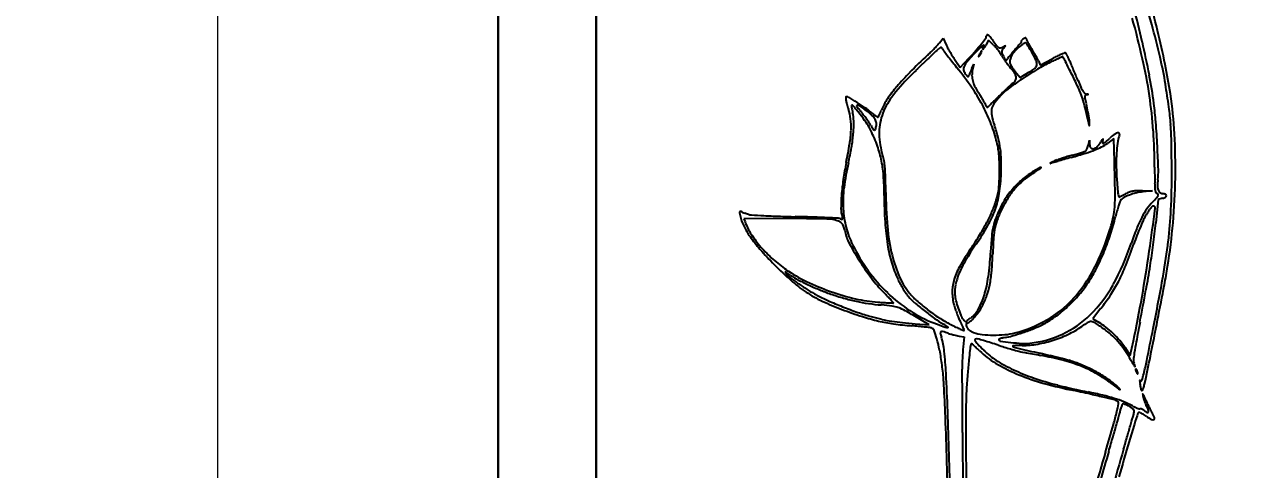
# Model space of a CAD drawing. Header units: millimetres. Extents: x 56222 to 3066687, y -650199 to -121287.
# Drawn here: x 140363.5 to 140375.92, y -185750.89 to -185746.35 of the extents above; entities that cross this region are included whole.
import ezdxf

# ---------------------------------------------------------------- set-up
doc = ezdxf.new("R2010")
doc.units = ezdxf.units.MM
doc.header["$MEASUREMENT"] = 0
doc.header["$PDMODE"] = 35
doc.linetypes.add('DASHED', pattern=[0.75, 0.5, -0.25])
doc.layers.get('Defpoints').update_dxf_attribs({"color": 220})
for name, color, linetype, lineweight in [('$TD_AUDIT_GENERATED_(A0BDF17)', 32, 'Continuous', 30), ('FURNITURE', 32, 'Continuous', 9), ('furniture dimensions', 1, 'DASHED', 0), ('wall', 7, 'Continuous', 30)]:
    doc.layers.add(name, color=color, linetype=linetype, lineweight=lineweight)
doc.styles.add('century g', font='GOTHIC.TTF')
doc.dimstyles.new('Archana', dxfattribs={"dimtxt": 2, "dimasz": 0.75, "dimexe": 0.5, "dimexo": 0.5, "dimgap": 0, "dimtad": 0, "dimzin": 0, "dimdsep": 46, "dimlunit": 4, "dimtxsty": 'century g', "dimblk": 'OBLIQUE', "dimcen": 0, "dimdle": 1, "dimclrd": 256, "dimclre": 256, "dimclrt": 256, "dimadec": 0, "dimazin": 0, "dimtfac": 1, "dimtofl": 0, "dimtmove": 1, "dimatfit": 3, "dimfxl": 1, "dimfxlon": 1, "dimtolj": 1, "dimtzin": 0, "dimlwd": -1, "dimlwe": -1, "dimarcsym": 0})

# ---------------------------------------------------------------- blocks, each defined once
blk = doc.blocks.new('_Oblique')
at = {"layer": 'wall', "color": 0, "lineweight": -2}
blk.add_line((-0.5, -0.5), (0.5, 0.5), dxfattribs=at)
blk = doc.blocks.new('*D229')
at = {"layer": 'Defpoints', "color": 0, "linetype": 'Continuous', "lineweight": 30, "transparency": 16777216}
for p in [(140368.335, -185727.397), (140365.471, -185787.994), (140368.335, -185787.994)]:
    blk.add_point(p, dxfattribs=at)
at = {"layer": 'furniture dimensions', "color": 5, "linetype": 'Continuous', "transparency": 16777216}
for p, q in [((140365.471, -185726.397), (140365.471, -185753.763)), ((140365.471, -185788.994), (140365.471, -185761.629)), ((140367.835, -185787.994), (140364.971, -185787.994))]:
    blk.add_line(p, q, dxfattribs=at)
at = {"layer": 'furniture dimensions', "color": 5, "linetype": 'ByBlock', "transparency": 16777216}
blk.add_line((140367.835, -185727.397), (140364.971, -185727.397), dxfattribs=at)
at = {"layer": 'furniture dimensions', "color": 5, "linetype": 'Continuous', "transparency": 16777216, "xscale": 1.5, "yscale": 1.5, "zscale": 1.5}
for p, rotation in [((140365.471, -185727.397), 90), ((140365.471, -185787.994), 270)]:
    blk.add_blockref('_Oblique', p, dxfattribs=dict(at, rotation=rotation))
at = {"layer": 'furniture dimensions', "linetype": 'Continuous', "lineweight": 0, "transparency": 16777216, "insert": (140365.471, -185757.696), "char_height": 3, "attachment_point": 5, "rotation": 90, "style": 'century g'}
blk.add_mtext('\\A1;5\'-1"', dxfattribs=at)

msp = doc.modelspace()

# ---------------------------------------------------------------- linework, layer by layer
at = {"layer": '$TD_AUDIT_GENERATED_(A0BDF17)', "linetype": 'Continuous', "lineweight": 25, "ltscale": 2}
for p, q in [((140372.837, -185746.54), (140372.873, -185746.493)), ((140372.873, -185746.493), (140372.903, -185746.56)), ((140373.335, -185746.513), (140373.309, -185746.564)), ((140373.388, -185746.565), (140373.335, -185746.513)), ((140372.99, -185746.709), (140373.047, -185746.791)), ((140373.047, -185746.791), (140373.135, -185746.698)), ((140373.166, -185746.802), (140373.186, -185746.759)), ((140373.186, -185746.759), (140373.176, -185746.802)), ((140373.848, -185746.733), (140373.862, -185746.769)), ((140373.862, -185746.769), (140373.984, -185746.704)), ((140373.607, -185746.834), (140373.66, -185746.895)), ((140373.66, -185746.895), (140373.747, -185746.841)), ((140374.354, -185747.58), (140374.365, -185747.533)), ((140374.365, -185747.533), (140374.367, -185747.579)), ((140374.614, -185747.517), (140374.551, -185747.563)), ((140374.62, -185747.75), (140374.614, -185747.517)), ((140374.658, -185748.084), (140374.666, -185748.114)), ((140374.666, -185748.114), (140374.734, -185748.081)), ((140374.905, -185748.049), (140375.008, -185748.051)), ((140375.008, -185748.051), (140374.91, -185748.06)), ((140375.065, -185748.139), (140375.041, -185748.378)), ((140375.111, -185748.126), (140375.065, -185748.139)), ((140371.272, -185748.333), (140370.841, -185748.335)), ((140370.841, -185748.335), (140370.853, -185748.366)), ((140374.479, -185749.25), (140374.398, -185749.353)), ((140372.729, -185749.414), (140372.617, -185749.347)), ((140374.398, -185749.353), (140374.464, -185749.392)), ((140372.589, -185749.404), (140372.729, -185749.414)), ((140373.035, -185749.53), (140373.088, -185749.539)), ((140373.088, -185749.539), (140373.078, -185749.64)), ((140374.782, -185749.727), (140374.813, -185749.58)), ((140374.73, -185749.648), (140374.782, -185749.727))]:
    msp.add_line(p, q, dxfattribs=at)
for centre, radius, start, end in [((140364.051, -185749.313), 11.342, 15.1255, 17.0146), ((140363.974, -185749.112), 11.409, 13.6695, 15.5847), ((140366.497, -185748.588), 8.617, 12.6116, 15.4731), ((140364.77, -185748.854), 10.397, 12.9065, 14.9209), ((140365.277, -185748.981), 10.073, 13.1534, 15.1255), ((140365.319, -185748.785), 10.025, 11.643, 13.6694), ((140372.546, -185746.316), 0.367, 317.6042, 322.3614), ((140372, -185745.554), 1.61, 321.6835, 324.1936), ((140373.273, -185746.473), 0.0402, 324.1936, 359.9999), ((140373.327, -185746.473), 0.0134, 123.5102, 179.9999), ((140373.325, -185746.47), 0.0104, 55.3997, 123.5102), ((140373.274, -185746.545), 0.101, 39.2105, 55.3998), ((140372.733, -185746.986), 0.799, 35.6837, 39.2105), ((140374.639, -185745.617), 1.548, 215.6838, 218.0078), ((140373.239, -185746.246), 0.517, 323.9138, 326.731), ((140373.673, -185746.521), 0.00399, 158.1925, 225), ((140373.689, -185746.527), 0.0207, 138.3767, 158.1923), ((140373.667, -185746.527), 0.00482, 326.7311, 44.9999), ((140373.708, -185746.544), 0.0456, 125.4115, 138.3767), ((140373.739, -185746.587), 0.0991, 118.1549, 125.4114), ((140374.219, -185747.339), 0.948, 122.8614, 123.906), ((140373.787, -185746.677), 0.201, 113.564, 118.1548), ((140373.708, -185746.548), 0.00593, 84.6301, 122.8613), ((140373.714, -185746.511), 0.0197, 88.3268, 113.5639), ((140373.706, -185746.565), 0.0228, 32.0597, 84.6301), ((140373.715, -185746.497), 0.0055, 29.9196, 88.327), ((140373.708, -185746.501), 0.0135, 359.9998, 29.9195), ((140373.745, -185746.501), 0.0234, 179.9999, 206.3508), ((140374.652, -185746.051), 1.036, 206.3509, 208.0743), ((140374.518, -185746.123), 0.884, 208.0744, 210.5082), ((140365.63, -185748.657), 9.515, 10.8208, 12.9065), ((140377.266, -185751.573), 6.693, 132.8396, 135.0349), ((140371.604, -185745.467), 1.635, 312.8396, 314.5419), ((140375.178, -185749.241), 3.534, 133.0209, 133.9308), ((140371.426, -185745.286), 1.889, 314.542, 316.0695), ((140376.447, -185750.602), 5.395, 132.1892, 133.0209), ((140371.571, -185745.426), 1.687, 316.0694, 317.6042), ((140372.897, -185746.685), 0.108, 118.4045, 132.1893), ((140372.851, -185746.6), 0.0118, 54.8902, 118.4045), ((140372.842, -185746.613), 0.0275, 20.9935, 54.8903), ((140372.916, -185746.584), 0.0522, 200.9935, 216.7484), ((140377.52, -185743.146), 5.798, 216.7484, 217.2989), ((140373.315, -185746.377), 0.451, 203.862, 208.3085), ((140375.865, -185744.407), 3.718, 217.2989, 218.3153), ((140374.058, -185745.977), 1.295, 208.3085, 210.3317), ((140374.135, -185745.932), 1.384, 210.3316, 212.3314), ((140375.065, -185748.435), 2.586, 136.2708, 138.849), ((140370.897, -185744.574), 3.086, 316.511, 318.4595), ((140374.93, -185748.306), 2.4, 134.8989, 136.2708), ((140372.028, -185745.576), 1.574, 318.4595, 321.6834), ((140373.301, -185746.693), 0.0689, 156.053, 164.0826), ((140373.735, -185747.107), 0.707, 131.4901, 134.899), ((140373.387, -185746.731), 0.164, 151.8449, 156.053), ((140373.395, -185746.735), 0.172, 147.6921, 151.8449), ((140373.158, -185746.606), 0.109, 321.8615, 327.692), ((140373.342, -185746.702), 0.109, 141.8615, 147.692), ((140373.105, -185746.573), 0.172, 327.6921, 331.8449), ((140373.329, -185746.692), 0.0939, 136.4267, 141.8614), ((140373.113, -185746.577), 0.164, 331.8449, 336.053), ((140373.265, -185746.631), 0.00492, 89.9999, 136.4266), ((140373.199, -185746.615), 0.0689, 336.053, 344.0826), ((140373.265, -185746.628), 0.00172, 355.1908, 89.9998), ((140373.233, -185746.625), 0.0336, 344.0826, 355.1909), ((140373.355, -185746.677), 0.133, 122.632, 131.4901), ((140373.341, -185746.609), 0.0675, 165.4275, 173.9915), ((140373.28, -185746.603), 0.0059, 173.9916, 224.9999), ((140373.366, -185746.616), 0.0927, 157.4636, 165.4275), ((140373.278, -185746.605), 0.00298, 224.9998, 315.7381), ((140373.418, -185746.637), 0.149, 151.88, 157.4636), ((140373.204, -185746.533), 0.107, 315.7383, 322.6893), ((140373.285, -185746.566), 0.00195, 331.8802, 122.632), ((140373.164, -185746.502), 0.157, 322.6893, 329.1833), ((140373.008, -185746.409), 0.339, 329.1833, 332.8407), ((140373.12, -185746.842), 0.386, 40.988, 45.834), ((140372.95, -185746.989), 0.611, 37.5527, 40.9879), ((140373.479, -185746.524), 0.0753, 218.008, 238.9229), ((140372.975, -185746.97), 0.579, 34.0767, 37.5527), ((140373.454, -185746.565), 0.027, 238.9229, 281.3805), ((140373.269, -185746.771), 0.225, 27.0288, 34.0767), ((140373.44, -185746.496), 0.0979, 281.3805, 297.6925), ((140373.495, -185746.63), 0.025, 145.4701, 178.7443), ((140373.509, -185746.63), 0.0391, 178.7444, 202.867), ((140374.152, -185746.359), 0.737, 202.867, 205.7167), ((140373.643, -185746.732), 0.204, 138.3926, 145.4701), ((140374.786, -185749.06), 2.798, 117.1748, 117.6925), ((140370.023, -185743.517), 4.637, 318.3927, 318.7493), ((140373.508, -185746.572), 0.00149, 19.5204, 117.1746), ((140373.507, -185746.572), 0.00293, 318.7493, 19.5205), ((140374.516, -185747.455), 1.241, 140.3636, 141.8876), ((140374.611, -185747.534), 1.365, 138.7405, 140.3636), ((140373.786, -185746.788), 0.243, 147.642, 159.0138), ((140373.831, -185746.816), 0.296, 137.2321, 147.642), ((140374.752, -185747.657), 1.552, 137.2663, 138.7404), ((140372.981, -185746.021), 0.859, 317.2663, 319.784), ((140373.847, -185746.83), 0.317, 127.334, 137.232), ((140373.298, -185746.289), 0.443, 319.7841, 323.9138), ((140374.252, -185747.362), 0.985, 125.9642, 127.3341), ((140374.009, -185747.027), 0.572, 123.906, 125.9643), ((140370.691, -185748.453), 3.581, 30.6035, 32.0597), ((140374.924, -185745.884), 1.355, 210.5082, 212.2747), ((140372.03, -185747.661), 2.025, 28.1237, 30.6036), ((140372.345, -185747.512), 1.694, 30.804, 32.2747), ((140372.447, -185747.451), 1.576, 29.2513, 30.804), ((140374.554, -185747.727), 1.171, 114.2099, 116.4946), ((140374.839, -185748.362), 1.866, 113.0095, 114.21), ((140374.114, -185746.655), 0.0127, 71.5649, 113.0096), ((140374.115, -185746.655), 0.0122, 32.4326, 71.5649), ((140373.763, -185746.879), 0.429, 29.4288, 32.4325), ((140373.78, -185746.869), 0.409, 25.5727, 29.4288), ((140386.245, -185760.716), 19.477, 134.2097, 134.4888), ((140384.807, -185759.237), 17.413, 133.9308, 134.2097), ((140377.692, -185742.963), 6.046, 218.3153, 219.0214), ((140373.742, -185746.181), 0.919, 212.3314, 215.048), ((140369.959, -185749.23), 3.907, 35.3159, 39.0214), ((140373.142, -185746.807), 0.0615, 155.748, 192.1349), ((140373.267, -185746.863), 0.198, 138.8491, 155.7479), ((140373.267, -185746.683), 0.0336, 164.0826, 175.1909), ((140373.235, -185746.68), 0.00172, 175.1908, 269.9998), ((140373.235, -185746.677), 0.00492, 269.9999, 316.4266), ((140373.17, -185746.616), 0.0939, 316.4267, 321.8614), ((140373.72, -185746.541), 0.282, 207.0288, 212.8044), ((140374.224, -185746.216), 0.881, 212.8043, 215.2769), ((140374.516, -185746.184), 1.141, 205.7167, 207.5091), ((140373.523, -185746.701), 0.0213, 207.5091, 238.7784), ((140374.284, -185746.174), 0.955, 215.2768, 217.7159), ((140373.515, -185746.714), 0.00571, 238.7783, 319.5102), ((140373.447, -185746.656), 0.095, 319.5101, 329.9932), ((140374.063, -185746.345), 0.676, 217.7159, 220.8759), ((140373.64, -185746.768), 0.128, 141.8876, 149.9932), ((140372.951, -185747.307), 0.795, 35.3625, 40.8758), ((140373.654, -185746.737), 0.101, 159.0138, 180.8914), ((140373.602, -185746.738), 0.0488, 180.8913, 202.4773), ((140373.768, -185746.669), 0.228, 202.4773, 209.345), ((140373.819, -185746.64), 0.287, 209.345, 215.757), ((140373.743, -185746.725), 0.0999, 303.7665, 320.0473), ((140373.715, -185746.761), 0.114, 7.9887, 28.1237), ((140373.792, -185746.765), 0.0371, 320.0474, 351.9413), ((140372.589, -185747.372), 1.414, 27.7596, 29.2513), ((140373.736, -185746.758), 0.093, 351.9413, 7.9888), ((140374.611, -185748.104), 1.509, 115.206, 120.9799), ((140373.685, -185746.795), 0.175, 20.8166, 27.7597), ((140378.548, -185756.469), 10.755, 114.933, 115.206), ((140374.934, -185748.49), 2.023, 116.4945, 118.0115), ((140376.432, -185751.916), 5.733, 114.4959, 114.933), ((140385.723, -185772.309), 28.143, 114.4172, 114.4958), ((140374.093, -185746.689), 0.00726, 90, 114.4172), ((140374.093, -185746.685), 0.00263, 27.445, 89.9999), ((140331.507, -185768.801), 47.989, 27.3731, 27.4448), ((140368.435, -185749.681), 6.404, 26.7685, 27.373), ((140373.568, -185746.97), 0.644, 22.8272, 25.5727), ((140327.731, -185766.264), 50.377, 22.7815, 22.8271), ((140176.442, -185829.802), 214.466, 22.76596, 22.78154), ((140369.748, -185747.861), 5.287, 8.4857, 12.6117), ((140370.892, -185747.669), 4.307, 9.4321, 13.1535), ((140369.759, -185747.87), 5.491, 8.4631, 11.643), ((140373.908, -185748.272), 1.953, 134.7944, 142.957), ((140374.174, -185748.484), 2.321, 135.0349, 139.8711), ((140384.696, -185759.139), 17.266, 134.4889, 134.7944), ((140373.176, -185746.8), 0.096, 192.135, 218.1884), ((140373.705, -185746.384), 0.769, 218.1884, 220.3072), ((140373.131, -185746.87), 0.0167, 220.3071, 253.6486), ((140373.128, -185746.881), 0.00506, 253.6487, 332.1811), ((140373.06, -185746.845), 0.0824, 332.181, 342.5237), ((140373.354, -185746.938), 0.226, 159.0431, 162.5236), ((140373.942, -185747.163), 0.856, 157.7495, 159.043), ((140374.024, -185747.197), 0.944, 156.4693, 157.7495), ((140373.835, -185747.115), 0.738, 154.9296, 156.4692), ((140373.49, -185746.878), 0.323, 166.3657, 176.9211), ((140373.389, -185746.872), 0.222, 176.9211, 190.9173), ((140373.403, -185746.87), 0.236, 190.9173, 204.4223), ((140375.607, -185749.761), 3.443, 124.1112, 127.0716), ((140373.869, -185746.604), 0.349, 215.7571, 221.2974), ((140373.51, -185746.911), 0.109, 11.548, 35.3625), ((140373.57, -185746.898), 0.0481, 330.9987, 11.548), ((140375.595, -185749.744), 3.421, 120.9799, 124.1113), ((140372.848, -185745.385), 1.712, 301.7126, 303.7665), ((140363.018, -185752.414), 12.471, 26.4013, 26.7684), ((140370.801, -185748.551), 3.783, 24.1849, 26.4012), ((140152.41, -185839.888), 240.529, 22.75064, 22.766), ((140190.004, -185824.123), 199.763, 22.73295, 22.7506), ((140370.15, -185747.793), 4.913, 7.4004, 10.8207), ((140373.483, -185747.902), 1.418, 139.8711, 146.164), ((140371.522, -185748.123), 1.992, 29.1809, 35.3158), ((140373.558, -185746.799), 0.407, 204.4224, 213.4032), ((140371.939, -185747.867), 1.532, 31.9855, 33.4032), ((140373.885, -185747.482), 0.586, 127.0716, 138.0416), ((140375.849, -185749.495), 3.406, 133.0402, 134.0777), ((140375.65, -185749.282), 3.115, 132.0705, 133.0402), ((140373.775, -185747.204), 0.316, 126.8609, 132.0705), ((140373.528, -185746.875), 0.0962, 306.8608, 330.9988), ((140376.437, -185746.01), 2.372, 202.7329, 204.5047), ((140373.055, -185747.538), 1.312, 19.3024, 24.1848), ((140374.595, -185746.85), 0.349, 204.5046, 211.8004), ((140374.407, -185746.967), 0.127, 211.8004, 224.5728), ((140367.014, -185748.313), 8.237, 7.8006, 9.4321), ((140371.887, -185747.098), 0.00769, 89.9998, 178.3857), ((140372.024, -185747.102), 0.145, 178.3857, 188.9552), ((140372.193, -185747.075), 0.316, 188.9552, 196.349), ((140371.887, -185747.136), 0.0458, 58.7396, 89.9999), ((140372.894, -185746.869), 1.047, 196.349, 199.38), ((140368.98, -185751.923), 5.646, 57.7213, 58.7396), ((140370.574, -185749.4), 2.661, 55.5823, 57.7212), ((140372.889, -185747.504), 0.703, 146.164, 156.7975), ((140372.885, -185747.5), 0.672, 142.9569, 161.0506), ((140371.508, -185748.136), 2.04, 30.8417, 31.9856), ((140371.66, -185748.045), 1.864, 29.6852, 30.8417), ((140371.846, -185747.942), 1.621, 22.3021, 29.1808), ((140372.821, -185747.383), 0.527, 26.7252, 29.6852), ((140375.517, -185746.026), 2.491, 206.7252, 207.2198), ((140371.76, -185745.462), 2.337, 313.0436, 314.2819), ((140373.506, -185747.245), 0.141, 144.9879, 169.6169), ((140374.028, -185747.611), 0.778, 138.0416, 144.9879), ((140370.144, -185743.805), 4.651, 314.2819, 315.0217), ((140376.167, -185749.824), 3.863, 134.0777, 135.0217), ((140373.262, -185747.466), 1.092, 13.8502, 19.3023), ((140374.335, -185747.038), 0.0257, 224.5727, 266.2817), ((140374.335, -185747.092), 0.0183, 151.3269, 180.9374), ((140374.356, -185747.091), 0.0395, 180.9376, 197.6087), ((140374.335, -185747.092), 0.0181, 121.5379, 151.3269), ((140373.707, -185747.297), 0.642, 12.2003, 17.6087), ((140374.346, -185747.109), 0.0384, 104.5597, 121.5378), ((140374.244, -185748.438), 1.378, 85.5701, 86.2817), ((140372.029, -185747.66), 2.358, 10.1469, 12.2003), ((140374.088, -185746.118), 0.985, 284.5597, 285.4698), ((140374.35, -185747.067), 0.00214, 19.2962, 85.5703), ((140374.351, -185747.066), 0.0013, 285.4698, 19.296), ((140370.329, -185747.774), 4.699, 4.0849, 8.4856), ((140371.498, -185747.618), 3.554, 4.3607, 7.4004), ((140370.798, -185747.715), 4.441, 3.1706, 8.4631), ((140371.477, -185747.368), 0.455, 6.6025, 19.38), ((140371.944, -185747.183), 0.00599, 134.9999, 186.2144), ((140372.42, -185747.131), 0.486, 186.2145, 188.4324), ((140371.946, -185747.186), 0.0093, 39.2214, 134.9999), ((140372.319, -185747.146), 0.383, 188.4324, 191.8605), ((140372.594, -185747.089), 0.664, 191.8606, 194.1333), ((140371.587, -185747.342), 0.374, 0.4926, 14.1333), ((140366.823, -185751.367), 6.622, 38.2496, 39.2214), ((140371.997, -185747.183), 0.0064, 95.5798, 180), ((140372, -185747.183), 0.00958, 179.9999, 215.5219), ((140373.099, -185746.399), 1.36, 215.5219, 216.5731), ((140371.999, -185747.202), 0.0259, 65.2348, 95.5798), ((140372.686, -185746.705), 0.845, 216.5732, 218.5863), ((140371.938, -185747.335), 0.171, 55.6454, 65.2348), ((140370.227, -185748.683), 2.287, 35.5473, 38.2497), ((140373.15, -185746.335), 1.439, 218.5863, 219.9376), ((140371.175, -185748.452), 1.524, 53.7238, 55.6454), ((140371.415, -185747.788), 0.824, 37.2718, 39.9376), ((140371.57, -185747.913), 0.856, 48.6201, 53.7238), ((140371.654, -185747.824), 0.751, 50.1001, 55.5823), ((140372.816, -185746.434), 1.06, 230.1001, 231.9303), ((140371.972, -185747.457), 0.248, 35.7893, 48.62), ((140372.5, -185746.838), 0.547, 231.9304, 234.9327), ((140372.689, -185746.568), 0.877, 234.9327, 236.4712), ((140370.499, -185746.464), 1.904, 334.1453, 334.7801), ((140371.136, -185746.764), 1.199, 334.7802, 335.9738), ((140372.747, -185747.453), 0.526, 161.0506, 182.0499), ((140370.434, -185746.452), 1.967, 335.9738, 336.7975), ((140374.648, -185746.473), 1.514, 207.2197, 207.938), ((140375.55, -185745.995), 2.535, 207.9379, 208.3016), ((140373.334, -185747.188), 0.0183, 208.3018, 220.3803), ((140373.322, -185747.198), 0.00203, 220.3802, 312.7742), ((140367, -185740.365), 9.312, 312.774, 313.0436), ((140373.52, -185747.247), 0.155, 169.617, 192.7348), ((140374.369, -185747.055), 1.026, 192.7348, 198.452), ((140372.445, -185747.667), 1.934, 10.2959, 13.8502), ((140371.819, -185747.698), 2.572, 8.3117, 10.147), ((140372.436, -185747.571), 2.765, 4.1185, 7.8007), ((140371.197, -185747.4), 0.737, 357.6957, 6.6025), ((140370.622, -185747.35), 1.34, 355.2164, 0.4926), ((140371.02, -185748.088), 1.32, 35.3988, 37.2718), ((140371.702, -185747.63), 0.475, 26.873, 35.5473), ((140371.075, -185748.049), 1.253, 33.5077, 35.3988), ((140371.725, -185747.619), 0.473, 29.5969, 33.5077), ((140372.947, -185746.925), 0.931, 209.5969, 212.4413), ((140372.071, -185747.385), 0.126, 16.8639, 35.7894), ((140371.582, -185747.238), 0.628, 342.8132, 346.5868), ((140372.127, -185747.368), 0.0671, 346.5868, 16.864), ((140372.207, -185747.296), 0.00332, 236.4713, 315), ((140372.198, -185747.288), 0.0159, 314.9998, 334.1451), ((140371.805, -185747.959), 1.666, 15.5615, 22.3021), ((140371.57, -185747.989), 1.925, 14.4355, 18.4519), ((140376.712, -185746.892), 2.403, 190.2959, 191.3618), ((140374.472, -185747.342), 0.118, 191.3618, 200.8702), ((140374.363, -185747.384), 0.00174, 200.8699, 344.1356), ((140374.092, -185747.366), 0.274, 358.8069, 8.3117), ((140374.317, -185747.37), 0.0502, 344.1358, 358.8068), ((140364.698, -185748.137), 10.374, 2.9934, 4.3607), ((140371.752, -185747.62), 3.45, 0.9252, 4.1184), ((140370.714, -185747.381), 1.221, 350.9664, 357.6956), ((140370.192, -185747.315), 1.771, 350.484, 355.2164), ((140370.703, -185748.136), 1.595, 20.5937, 26.8729), ((140372.172, -185747.417), 0.0135, 212.4413, 271.3292), ((140372.172, -185747.42), 0.0103, 271.3293, 342.8132), ((140373.105, -185747.44), 0.885, 182.0499, 196.2744), ((140371.977, -185747.911), 1.487, 12.4025, 15.5616), ((140372.487, -185747.753), 0.978, 7.7706, 14.4354), ((140375.336, -185748.092), 1.011, 146.1526, 147.5756), ((140374.515, -185747.541), 0.0225, 124.1699, 146.1526), ((140374.577, -185747.558), 0.078, 164.0088, 181.1253), ((140374.503, -185747.524), 0.00153, 351.117, 124.1698), ((140374.403, -185747.508), 0.103, 344.0088, 351.1169), ((140373.23, -185746.054), 1.983, 310.872, 312.6687), ((140374.908, -185747.875), 0.494, 126.2088, 132.6687), ((140374.698, -185747.588), 0.138, 109.5324, 126.2087), ((140374.658, -185747.474), 0.0165, 47.7623, 109.5323), ((140374.658, -185747.474), 0.0165, 47.7623, 109.5323), ((140374.986, -185747.597), 0.336, 159.0063, 170.7837), ((140374.659, -185747.472), 0.0143, 339.0063, 47.7624), ((140369.822, -185747.81), 5.208, 0.0104, 4.0849), ((140368.972, -185747.817), 6.27, 359.084, 3.1706), ((140368.17, -185746.976), 3.796, 348.0779, 350.9664), ((140369.366, -185747.176), 2.608, 346.9443, 350.4839), ((140371.185, -185747.955), 1.08, 12.1846, 20.5937), ((140372.806, -185747.729), 0.638, 6.4589, 12.4026), ((140372.578, -185747.754), 0.867, 1.5644, 6.459), ((140372.452, -185747.758), 1.014, 1.2466, 7.7706), ((140373.864, -185746.385), 1.341, 286.3673, 288.3279), ((140373.725, -185745.968), 1.78, 288.3279, 289.5614), ((140374.313, -185747.621), 0.026, 289.5615, 314.9999), ((140373.978, -185746.512), 1.205, 286.9242, 291.5499), ((140374.311, -185747.62), 0.0277, 314.9999, 334.35), ((140374.138, -185747.537), 0.22, 334.35, 338.5564), ((140374.106, -185747.524), 0.254, 338.5565, 342.8284), ((140374.072, -185747.513), 0.29, 342.8284, 346.698), ((140374.422, -185747.577), 0.0553, 181.8038, 219.1593), ((140374.4, -185747.595), 0.0262, 219.1593, 284.0721), ((140374.387, -185747.544), 0.0797, 284.0721, 315.9357), ((140374.196, -185747.065), 0.611, 291.5499, 298.5417), ((140374.222, -185747.384), 0.309, 315.9356, 327.5757), ((140374.203, -185747.078), 0.597, 298.5416, 305.6614), ((140374.505, -185747.56), 0.006, 181.1254, 288.9189), ((140374.487, -185747.507), 0.0621, 288.9189, 310.8721), ((140376.163, -185747.761), 1.525, 175.3884, 179.582), ((140375.826, -185747.734), 1.187, 170.7838, 175.3884), ((140361.631, -185748.297), 13.445, 1.9749, 2.9934), ((140357.742, -185747.846), 17.462, 359.9652, 0.9252), ((140374.743, -185748.364), 2.921, 168.078, 171.5129), ((140374.311, -185748.323), 2.468, 166.9442, 172.9053), ((140371.035, -185747.987), 1.234, 4.4002, 12.1846), ((140371.631, -185747.87), 0.651, 10.9067, 16.2744), ((140371.618, -185747.873), 0.665, 5.6234, 10.9068), ((140369.185, -185747.847), 4.262, 0.0608, 1.5644), ((140371.267, -185747.784), 2.199, 357.589, 1.2466), ((140373.966, -185747.769), 0.00115, 121.0366, 213.8876), ((140374.072, -185747.945), 0.206, 116.7484, 121.0362), ((140373.967, -185747.769), 0.0016, 213.8873, 288.34), ((140374.133, -185748.271), 0.527, 106.192, 108.3398), ((140374.572, -185748.936), 1.316, 115.6581, 116.7485), ((140380.582, -185770.479), 23.652, 106.0529, 106.192), ((140374.169, -185748.098), 0.387, 110.4086, 115.6581), ((140374.631, -185749.338), 1.709, 108.6659, 110.4086), ((140379.388, -185766.33), 19.335, 105.8501, 106.0529), ((140374.695, -185749.528), 1.91, 106.9349, 108.6659), ((140381.932, -185775.29), 28.65, 105.6991, 105.8501), ((140374.612, -185749.257), 1.627, 104.9821, 106.935), ((140372.214, -185740.713), 7.267, 285.6991, 286.9243), ((140373.641, -185745.626), 2.132, 284.9821, 286.3673), ((140341.448, -185748.557), 33.182, 0.8423, 1.3928), ((140376.718, -185747.765), 2.08, 179.582, 182.9056), ((140369.627, -185748.096), 2.645, 359.9999, 4.4001), ((140371.189, -185747.915), 1.095, 1.6886, 5.6235), ((140367.88, -185748.013), 4.406, 0.2902, 1.6886), ((140371.637, -185747.799), 1.829, 351.2343, 357.5891), ((140368.83, -185747.848), 4.617, 358.6944, 0.0608), ((140374.277, -185748.638), 0.923, 126.5471, 135.1826), ((140374.278, -185748.64), 0.91, 122.0086, 129.6444), ((140374.269, -185748.628), 0.91, 117.8158, 126.5471), ((140372.534, -185745.851), 2.378, 302.0086, 303.4978), ((140373.952, -185748.027), 0.231, 110.7129, 117.8158), ((140373.732, -185747.661), 0.208, 303.4977, 312.3757), ((140373.871, -185747.813), 0.00204, 312.3756, 110.7129), ((140380.169, -185747.59), 5.536, 182.9056, 183.6564), ((140396.254, -185747.805), 21.224, 180.0104, 180.4484), ((140396.254, -185747.805), 21.224, 180.0104, 180.4484), ((140374.441, -185747.855), 0.627, 352.5323, 1.9748), ((140374.441, -185747.855), 0.627, 352.5323, 1.9748), ((140366.125, -185747.851), 9.08, 357.5282, 359.9653), ((140366.125, -185747.851), 9.08, 357.5282, 359.9653), ((140374.045, -185748.26), 2.215, 171.513, 175.7393), ((140373.089, -185748.171), 1.237, 172.9052, 182.9027), ((140377.823, -185747.962), 5.537, 180.2902, 184.2622), ((140372.935, -185747.968), 0.509, 347.2075, 353.8203), ((140372.617, -185747.934), 0.828, 353.8203, 358.6945), ((140374.255, -185748.617), 0.892, 135.1825, 143.9644), ((140374.212, -185748.556), 0.805, 138.1886, 146.6117), ((140374.197, -185748.542), 0.784, 129.6444, 138.1885), ((140378.466, -185747.699), 3.828, 183.6564, 184.6462), ((140379.028, -185747.653), 4.393, 184.6462, 185.3684), ((140375.707, -185747.966), 0.677, 180.4484, 185.7341), ((140375.633, -185748.012), 0.575, 172.5323, 178.7714), ((140375.633, -185748.012), 0.575, 172.5323, 178.7714), ((140375.182, -185748.002), 0.123, 178.7715, 198.3016), ((140368.646, -185747.811), 6.596, 355.0904, 359.084), ((140368.646, -185747.811), 6.596, 355.0904, 359.084), ((140373.626, -185748.229), 1.795, 175.7394, 180.1078), ((140376.921, -185748.096), 4.649, 179.9999, 183.3868), ((140372.246, -185747.78), 1.224, 337.0851, 342.6527), ((140372.561, -185747.942), 0.894, 340.3756, 351.2344), ((140372.615, -185747.896), 0.837, 342.6528, 347.2074), ((140374.156, -185748.545), 0.77, 143.9644, 153.7692), ((140374.393, -185748.675), 1.02, 146.6117, 153.6603), ((140372.877, -185748.095), 1.75, 356.1563, 0.8422), ((140374.778, -185748.052), 0.124, 185.3684, 194.8518), ((140374.715, -185748.175), 0.0431, 140.7039, 161.6166), ((140374.775, -185748.223), 0.12, 119.2322, 140.7039), ((140374.927, -185748.495), 0.431, 110.9515, 119.2322), ((140374.91, -185748.432), 0.393, 110.426, 116.669), ((140374.959, -185748.58), 0.522, 103.1868, 110.9515), ((140374.847, -185748.263), 0.213, 100.5547, 110.4259), ((140374.859, -185748.325), 0.276, 92.1385, 100.5547), ((140374.961, -185748.587), 0.529, 95.5026, 103.1867), ((140374.885, -185749.029), 0.98, 88.8575, 92.1385), ((140373.294, -185746.506), 2.385, 316.0449, 317.4621), ((140375.146, -185748.023), 0.114, 185.734, 201.9729), ((140375.062, -185748.057), 0.0227, 201.9728, 255.3449), ((140374.972, -185748.046), 0.107, 317.4621, 330.9785), ((140375.053, -185748.093), 0.0149, 27.0138, 75.3449), ((140375.116, -185748.024), 0.054, 198.3015, 230.8084), ((140375.055, -185748.092), 0.0122, 330.9784, 27.0138), ((140375.116, -185748.024), 0.0541, 230.8083, 263.2474), ((140375.093, -185748.219), 0.142, 70.2058, 83.2473), ((140375.067, -185747.973), 0.159, 285.9816, 298.0696), ((140375.136, -185748.099), 0.0148, 1.7725, 70.2058), ((140375.134, -185748.099), 0.0165, 298.0697, 1.7726), ((140370.814, -185748.27), 0.0177, 156.9322, 189.9301), ((140371.511, -185748.148), 0.725, 189.9302, 192.208), ((140370.803, -185748.265), 0.00534, 79.1757, 156.9322), ((140370.79, -185748.335), 0.0763, 67.9519, 79.1757), ((140371.025, -185747.754), 0.55, 247.9521, 249.4016), ((140371.501, -185746.488), 1.903, 249.4016, 249.9773), ((140371.56, -185746.325), 2.076, 249.9774, 250.5469), ((140372.105, -185748.231), 0.274, 180.1078, 197.6087), ((140372.812, -185748.185), 0.959, 182.9026, 194.4165), ((140371.979, -185747.667), 1.514, 332.3382, 337.085), ((140372.462, -185747.907), 0.999, 330.2246, 340.3756), ((140375.123, -185749.021), 1.848, 153.7693, 157.7214), ((140374.818, -185748.886), 1.495, 153.6603, 158.3072), ((140373.917, -185748.165), 0.708, 347.4708, 356.1564), ((140376.911, -185748.863), 2.345, 165.0084, 166.4689), ((140376.149, -185748.658), 1.556, 163.0223, 165.0084), ((140376.413, -185748.739), 1.832, 161.6166, 163.0224), ((140375.581, -185748.672), 0.768, 145.2344, 152.7951), ((140375.852, -185748.85), 1.065, 146.5857, 148.7012), ((140375.437, -185748.572), 0.592, 136.0449, 145.2343), ((140375.528, -185748.635), 0.676, 143.6118, 146.5857), ((140330.017, -185742.271), 45.411, 351.9062, 352.4622), ((140375.616, -185748.701), 0.786, 141.4989, 143.6117), ((140375.014, -185748.222), 0.0168, 107.9363, 141.4988), ((140375.015, -185748.225), 0.0203, 352.4621, 107.9364), ((140370.94, -185748.059), 4.26, 353.2362, 357.5283), ((140371.253, -185748.204), 0.461, 192.208, 206.0024), ((140371.468, -185748.134), 0.658, 200.7107, 212.9455), ((140371.379, -185746.837), 1.533, 250.5469, 251.2617), ((140370.925, -185748.177), 0.118, 251.2618, 266.5745), ((140371.801, -185733.541), 14.781, 266.5745, 267.0677), ((140371.512, -185739.178), 9.136, 267.0678, 268.0109), ((140371.714, -185733.344), 14.974, 268.0109, 268.6623), ((140371.346, -185763.03), 14.698, 89.6291, 90.2883), ((140370.934, -185766.744), 18.436, 88.1368, 88.6623), ((140371.379, -185757.825), 9.492, 88.7144, 89.629), ((140371.193, -185758.809), 10.497, 87.3355, 88.1367), ((140371.306, -185761.072), 12.74, 88.1419, 88.7144), ((140370.537, -185772.896), 24.599, 87.0414, 87.3354), ((140371.713, -185748.534), 0.196, 76.7499, 88.1419), ((140371.691, -185748.628), 0.292, 66.9827, 76.7499), ((140371.765, -185748.455), 0.104, 45.8852, 66.9827), ((140371.804, -185748.39), 0.0596, 66.6414, 87.0412), ((140371.884, -185748.204), 0.143, 246.6414, 252.7692), ((140371.775, -185748.445), 0.0898, 22.766, 45.8852), ((140371.843, -185748.335), 0.00499, 252.7693, 321.9186), ((140371.58, -185748.398), 0.277, 13.7767, 17.6087), ((140371.841, -185748.334), 0.00746, 321.9186, 13.7767), ((140374.477, -185748.24), 2.2, 183.3869, 189.3125), ((140374.41, -185748.217), 2.115, 184.2623, 192.4095), ((140370.982, -185747.059), 2.705, 325.399, 330.2246), ((140371.54, -185747.437), 2.009, 328.2681, 332.3382), ((140373.943, -185748.538), 0.572, 157.7215, 167.1836), ((140373.941, -185748.537), 0.551, 158.3072, 168.0883), ((140373.012, -185747.963), 1.635, 342.825, 347.4708), ((140372.345, -185747.764), 2.351, 341.9416, 346.4689), ((140375.974, -185748.874), 1.21, 152.7951, 158.6387), ((140377.228, -185749.41), 2.545, 155.2195, 157.0699), ((140375.339, -185748.538), 0.465, 148.7012, 155.2195), ((140366.682, -185747.536), 8.401, 352.7136, 354.2507), ((140369.298, -185747.867), 5.941, 350.771, 355.0904), ((140371.583, -185748.043), 0.828, 206.0023, 214.8984), ((140372.052, -185747.715), 1.4, 214.8984, 221.5624), ((140371.934, -185747.832), 1.213, 212.9455, 220.686), ((140371.687, -185748.482), 0.185, 9.2905, 22.7661), ((140372.262, -185748.387), 0.398, 189.2905, 207.6012), ((140372.739, -185748.204), 0.883, 194.4165, 206.6666), ((140369.674, -185746.284), 4.203, 325.9248, 328.2681), ((140378.312, -185748.95), 4.963, 174.9632, 176.9302), ((140374.137, -185748.582), 0.772, 167.1836, 174.9632), ((140377.755, -185748.83), 4.378, 176.0354, 178.2124), ((140374.146, -185748.58), 0.761, 168.0882, 176.0354), ((140372.217, -185747.718), 2.467, 332.8032, 342.825), ((140372.234, -185747.727), 2.468, 337.5764, 341.9416), ((140378.35, -185749.803), 3.761, 158.6387, 161.1479), ((140377.364, -185749.473), 2.695, 158.9274, 160.8743), ((140377.527, -185749.536), 2.869, 157.0698, 158.9275), ((140374.289, -185745.732), 4.39, 221.5624, 224.4064), ((140372.044, -185747.737), 1.358, 220.686, 228.0515), ((140374.277, -185747.334), 2.672, 207.6011, 212.0911), ((140373.644, -185747.749), 1.896, 206.6667, 216.0264), ((140373.877, -185748.339), 1.593, 189.3125, 196.3595), ((140375.307, -185750.094), 2.598, 145.9248, 150.7704), ((140375.735, -185750.338), 3.07, 145.399, 149.0626), ((140372.334, -185747.749), 2.596, 331.0454, 341.1479), ((140369.362, -185746.698), 5.774, 338.5272, 340.8742), ((140368.014, -185747.706), 7.058, 350.962, 352.7136), ((140369.249, -185747.859), 5.962, 349.7633, 353.2363), ((140371.999, -185747.787), 1.29, 228.0515, 235.7034), ((140374.309, -185747.314), 2.709, 212.0911, 216.8636), ((140373.659, -185748.382), 1.346, 192.4095, 202.8345), ((140373.999, -185749.298), 1.046, 149.0625, 157.2375), ((140370.281, -185748.519), 3.08, 352.3864, 356.9303), ((140370.096, -185748.591), 3.284, 355.0977, 358.2124), ((140372.346, -185747.774), 2.347, 333.1065, 337.5764), ((140361.064, -185746.686), 14.051, 349.9923, 351.9062), ((140373.345, -185746.657), 3.068, 224.4064, 228.7702), ((140371.264, -185748.881), 0.00223, 71.5442, 211.2074), ((140371.374, -185748.814), 0.13, 211.2075, 219.69), ((140371.244, -185748.941), 0.0653, 56.7321, 71.5442), ((140372.164, -185747.545), 1.584, 235.7034, 244.3567), ((140371.447, -185748.753), 0.226, 219.6901, 233.2739), ((140369.595, -185751.454), 3.071, 55.8031, 56.7322), ((140373.484, -185747.865), 1.699, 216.0265, 226.1903), ((140373.411, -185748.476), 1.106, 196.3595, 205.6194), ((140373.61, -185749.144), 0.653, 150.7704, 164.3016), ((140373.61, -185749.135), 0.624, 157.2374, 168.0841), ((140372.183, -185748.77), 1.189, 348.4507, 355.0977), ((140373.18, -185748.213), 1.383, 317.3504, 332.8032), ((140372.847, -185748.028), 1.785, 327.6178, 333.1064), ((140373.093, -185748.166), 1.765, 332.8524, 338.5272), ((140365.184, -185747.256), 9.924, 349.5276, 350.9621), ((140368.474, -185747.734), 6.776, 349.1749, 350.7711), ((140373.166, -185746.449), 3.101, 233.2739, 235.276), ((140371.701, -185748.354), 0.676, 235.8031, 242.7361), ((140372.256, -185747.9), 1.416, 228.7702, 236.551), ((140372.65, -185746.513), 2.748, 242.7361, 245.1814), ((140372.968, -185746.736), 2.752, 235.2759, 237.7038), ((140372.552, -185746.737), 2.48, 244.3568, 250.5412), ((140372.767, -185746.262), 3.025, 245.1814, 247.6131), ((140373.334, -185748.045), 1.491, 216.8637, 224.3285), ((140373.265, -185748.545), 0.945, 205.6194, 208.8594), ((140373.149, -185748.596), 0.793, 202.8344, 218.3247), ((140373.541, -185748.393), 1.26, 208.8593, 211.4698), ((140373.378, -185749.079), 0.412, 164.3017, 182.2129), ((140373.328, -185749.076), 0.337, 168.0842, 185.3051), ((140372.178, -185748.773), 1.166, 343.0041, 352.3865), ((140372.532, -185748.842), 0.833, 340.3024, 348.4507), ((140373.516, -185748.452), 0.992, 318.7441, 327.6178), ((140373.436, -185748.359), 1.337, 314.444, 331.0453), ((140373.462, -185748.355), 1.35, 326.1836, 332.8523), ((140346.416, -185743.735), 29.165, 348.693, 349.7633), ((140296.893, -185734.046), 79.654, 348.91246, 349.17487), ((140372.212, -185747.966), 1.337, 236.551, 244.6007), ((140372.273, -185747.834), 1.452, 237.7038, 241.6213), ((140372.348, -185747.696), 1.609, 241.6213, 246.1764), ((140372.506, -185746.893), 2.342, 247.6131, 250.5591), ((140372.54, -185746.771), 2.444, 250.5412, 256.759), ((140372.513, -185746.876), 2.36, 250.559, 253.8957), ((140372.394, -185747.286), 1.933, 253.8957, 257.7713), ((140372.307, -185747.758), 1.43, 256.759, 266.0496), ((140367.856, -185753.396), 6.167, 43.8075, 44.3285), ((140370.087, -185751.256), 3.076, 42.9309, 43.8075), ((140373.389, -185747.964), 1.562, 226.1903, 236.7982), ((140373.446, -185748.451), 1.149, 211.4698, 214.1182), ((140372.775, -185748.906), 0.338, 214.1182, 220.7089), ((140372.966, -185748.741), 0.591, 220.7089, 229.0749), ((140373.043, -185748.681), 0.657, 218.3246, 227.8806), ((140373.511, -185749.074), 0.545, 182.2129, 196.7319), ((140373.405, -185749.068), 0.414, 185.3051, 194.1064), ((140372.623, -185748.909), 0.7, 330.6728, 343.0042), ((140372.559, -185748.851), 0.805, 331.9425, 340.3024), ((140373.351, -185748.37), 1.152, 300.1972, 317.3504), ((140373.086, -185748.075), 1.565, 312.4361, 318.7441), ((140372.772, -185747.893), 2.181, 321.527, 326.1836), ((140362.092, -185746.867), 13.007, 347.9642, 349.9922), ((140344.275, -185743.392), 31.186, 348.9167, 349.5277), ((140372.703, -185746.932), 2.481, 244.6008, 249.6677), ((140373.365, -185745.392), 4.128, 246.1764, 248.4306), ((140373.877, -185743.763), 5.861, 249.6677, 251.8368), ((140373.407, -185745.286), 4.242, 248.4306, 250.6786), ((140372.381, -185747.345), 1.873, 257.7713, 261.7119), ((140372.406, -185747.177), 2.043, 261.7118, 265.4041), ((140373.03, -185737.295), 11.918, 266.0496, 266.3365), ((140372.079, -185751.246), 2.04, 82.3109, 85.404), ((140372.668, -185742.945), 6.256, 266.3364, 266.8012), ((140374.471, -185710.693), 38.558, 266.8012, 266.8681), ((140359.867, -185760.764), 17.034, 42.792, 42.9309), ((140372.308, -185749.548), 0.326, 70.3116, 82.3109), ((140372.364, -185749.189), 0.0048, 266.8683, 300.6403), ((140372.366, -185749.192), 0.00117, 300.6399, 42.7919), ((140372.265, -185749.669), 0.455, 60.8225, 70.3116), ((140369.567, -185754.5), 5.988, 59.3819, 60.8226), ((140373.234, -185748.201), 1.279, 236.7982, 249.1244), ((140374.408, -185747.079), 2.791, 229.0749, 231.7189), ((140373.736, -185747.914), 1.69, 227.8806, 232.6016), ((140374.421, -185747.062), 2.812, 231.7188, 234.4535), ((140373.835, -185747.785), 1.854, 232.6017, 237.1916), ((140373.938, -185748.945), 0.991, 196.7319, 199.4146), ((140374.283, -185748.824), 1.356, 199.4146, 201.5354), ((140373.956, -185748.93), 0.982, 194.1064, 198.7226), ((140373.942, -185748.935), 0.967, 198.7227, 203.2523), ((140372.949, -185749.092), 0.327, 308.8769, 330.6728), ((140372.804, -185748.982), 0.527, 324.7684, 331.9425), ((140373.102, -185748.092), 1.542, 306.0925, 312.4361), ((140372.743, -185747.179), 2.236, 250.6786, 254.309), ((140372.662, -185747.468), 1.961, 251.8368, 256.744), ((140372.757, -185747.131), 2.285, 254.3089, 257.1442), ((140372.594, -185747.754), 1.667, 256.744, 262.159), ((140372.605, -185747.795), 1.605, 257.1442, 260.84), ((140372.64, -185747.581), 1.821, 260.84, 264.2766), ((140372.833, -185745.652), 3.76, 264.2766, 266.2748), ((140376.174, -185740.491), 9.53, 249.1244, 249.8039), ((140373.495, -185748.358), 1.22, 234.4535, 239.5596), ((140373.603, -185748.145), 1.425, 237.1916, 242.7823), ((140374.178, -185748.865), 1.244, 201.5354, 203.6842), ((140373.383, -185749.214), 0.376, 203.6842, 208.9256), ((140373.27, -185749.223), 0.236, 203.2523, 216.1748), ((140372.314, -185749.804), 0.846, 27.0442, 28.9255), ((140373.154, -185749.308), 0.0921, 216.1749, 228.6167), ((140373.102, -185749.368), 0.0126, 228.6167, 282.4408), ((140373.096, -185749.344), 0.0373, 282.4408, 307.085), ((140373.085, -185749.305), 0.099, 288.4348, 311.1106), ((140372.266, -185748.245), 1.414, 307.085, 308.8769), ((140372.827, -185749.01), 0.491, 311.1106, 318.0282), ((140372.767, -185748.955), 0.573, 318.0282, 324.7684), ((140373.3, -185748.282), 1.253, 284.0962, 300.1973), ((140373.485, -185748.618), 0.891, 296.5293, 306.0926), ((140373.65, -185748.577), 1.032, 295.1878, 314.4439), ((140374.54, -185749.746), 0.402, 117.0578, 125.9568), ((140374.381, -185749.435), 0.0526, 77.2634, 117.0577), ((140374.366, -185749.5), 0.119, 55.3592, 77.2633), ((140374.171, -185749.892), 0.579, 51.3221, 59.6611), ((140398.699, -185754.053), 24.271, 168.9166, 169.4018), ((140306.267, -185735.883), 70.102, 348.60232, 348.91241), ((140372.812, -185746.171), 3.265, 262.159, 265.4336), ((140372.055, -185755.65), 6.244, 84.7931, 85.4334), ((140372.251, -185753.501), 4.086, 83.9132, 84.793), ((140372.122, -185754.711), 5.303, 83.3441, 83.9132), ((140372.726, -185749.536), 0.0926, 72.9602, 83.3441), ((140372.741, -185749.488), 0.042, 21.3007, 72.9602), ((140371.866, -185749.829), 0.981, 16.0454, 21.3008), ((140372.856, -185749.496), 0.0117, 119.6561, 192.5452), ((140373.453, -185749.363), 0.624, 192.5452, 196.7493), ((140372.861, -185749.504), 0.0215, 73.3899, 119.6561), ((140372.329, -185751.287), 1.882, 71.4898, 73.3899), ((140372.506, -185750.041), 0.733, 55.413, 59.5596), ((140372.943, -185749.277), 0.169, 249.8039, 262.0574), ((140372.92, -185749.441), 0.00341, 262.0576, 55.4131), ((140373.111, -185748.95), 0.583, 251.4899, 254.1023), ((140373.912, -185747.544), 2.101, 242.7822, 244.3847), ((140373.244, -185748.485), 1.066, 254.1022, 255.7643), ((140373.238, -185748.508), 1.043, 255.7643, 257.4334), ((140373.429, -185748.551), 0.984, 244.3847, 247.2092), ((140373.604, -185748.136), 1.435, 247.2093, 248.7594), ((140372.55, -185749.684), 0.581, 24.5504, 27.0443), ((140372.51, -185749.702), 0.624, 22.6237, 24.5504), ((140373.085, -185749.47), 0.00316, 248.7593, 359.9998), ((140373.067, -185749.47), 0.0207, 359.9999, 22.6237), ((140373.121, -185749.414), 0.0151, 108.4349, 188.2073), ((140373.171, -185749.407), 0.0652, 188.2072, 215.5015), ((140373.234, -185749.362), 0.143, 215.5016, 232.7881), ((140373.224, -185749.374), 0.127, 232.7881, 251.6803), ((140373.32, -185749.085), 0.432, 251.6804, 263.5925), ((140373.393, -185748.44), 1.081, 263.5925, 269.5955), ((140373.393, -185748.383), 1.137, 269.5955, 275.5224), ((140373.436, -185748.824), 0.695, 275.5224, 284.0962), ((140372.808, -185746.945), 2.696, 286.6009, 289.0189), ((140372.811, -185746.954), 2.687, 289.0189, 291.5384), ((140373.652, -185748.582), 1.026, 275.8496, 295.1877), ((140373.402, -185748.452), 1.076, 291.5384, 296.5293), ((140373.63, -185748.427), 1.203, 288.1523, 296.3561), ((140373.731, -185748.631), 0.975, 296.356, 305.9569), ((140372.131, -185752.735), 4.051, 53.6392, 55.3591), ((140373.873, -185750.265), 1.057, 46.0071, 51.3221), ((140374.111, -185750.045), 0.711, 46.1457, 53.6392), ((140373.851, -185750.287), 1.089, 40.7483, 46.0071), ((140289.87, -185732.429), 86.83, 348.47483, 348.69301), ((140371.54, -185749.922), 1.32, 10.7978, 16.0454), ((140372.106, -185749.768), 0.783, 6.1734, 16.7494), ((140373.112, -185749.075), 0.461, 257.4335, 260.5039), ((140375.238, -185749.866), 2.172, 174.035, 180.0461), ((140375.434, -185749.984), 2.309, 170.8033, 172.3822), ((140373.164, -185749.617), 0.0087, 89.9999, 170.8033), ((140373.164, -185749.611), 0.00244, 47.6843, 89.9999), ((140356.083, -185768.371), 25.374, 47.6137, 47.6843), ((140370.594, -185752.473), 3.849, 47.0898, 47.6137), ((140373.203, -185749.568), 0.00776, 105.3644, 209.2324), ((140373.383, -185749.467), 0.214, 209.2325, 223.1182), ((140373.214, -185749.609), 0.0496, 78.0134, 105.3644), ((140373.082, -185750.232), 0.687, 72.8022, 78.0134), ((140374.222, -185748.682), 1.363, 223.1182, 226.6563), ((140367.823, -185767.224), 18.474, 72.322, 72.8022), ((140377.16, -185737.929), 12.273, 252.322, 252.9389), ((140373.445, -185749.566), 0.00507, 112.0788, 179.9998), ((140373.455, -185749.566), 0.0152, 179.9999, 261.7735), ((140373.522, -185749.756), 0.211, 107.4236, 112.0788), ((140374.024, -185745.629), 3.993, 261.7735, 263.3798), ((140373.528, -185749.775), 0.23, 101.9751, 107.4236), ((140373.568, -185749.965), 0.425, 98.5284, 101.9751), ((140373.427, -185749.021), 0.53, 278.5283, 286.601), ((140373.768, -185747.839), 1.768, 263.3798, 266.9933), ((140373.587, -185749.633), 0.00503, 92.7834, 246.1855), ((140373.695, -185749.386), 0.275, 246.1855, 257.0091), ((140373.676, -185751.479), 1.853, 89.9151, 92.7834), ((140373.703, -185749.075), 0.531, 266.9933, 275.8496), ((140373.68, -185748.705), 0.921, 269.9151, 279.908), ((140373.634, -185748.439), 1.19, 279.9082, 288.1522), ((140373.946, -185750.217), 0.95, 40.1123, 46.1458), ((140373.921, -185750.239), 0.983, 34.1743, 40.1124), ((140374.13, -185750.046), 0.719, 33.5746, 40.7482), ((140377.654, -185750.115), 2.861, 169.4019, 171.7426), ((140369.537, -185750.304), 3.36, 8.1853, 10.7977), ((140368.57, -185750.151), 4.339, 3.1959, 6.1735), ((140388.759, -185751.246), 15.693, 174.6047, 175.1589), ((140375.519, -185749.996), 2.394, 172.3821, 174.6047), ((140368.188, -185755.061), 7.383, 46.768, 47.0898), ((140373.916, -185748.968), 0.98, 226.7679, 238.6878), ((140374.211, -185748.693), 1.348, 226.6563, 230.4285), ((140373.732, -185749.274), 0.595, 230.4286, 237.3794), ((140373.91, -185748.519), 1.195, 252.939, 256.3494), ((140373.989, -185748.191), 1.533, 256.3494, 259.1921), ((140384.203, -185703.842), 47.015, 257.0091, 257.2915), ((140378.936, -185722.277), 27.914, 259.1921, 259.5357), ((140372.135, -185757.352), 7.838, 76.5084, 77.2915), ((140373.245, -185753.091), 3.421, 75.6672, 79.5356), ((140372.268, -185756.8), 7.271, 75.6798, 76.5083), ((140372.443, -185756.111), 6.56, 74.8887, 75.6798), ((140374.021, -185750.17), 0.861, 27.6176, 34.1743), ((140375.673, -185749.306), 1.003, 207.6176, 209.4701), ((140376.273, -185749.914), 1.466, 171.7427, 174.6619), ((140351.399, -185744.981), 24.062, 347.9138, 348.6023), ((140370.992, -185750.095), 1.889, 3.213, 8.1853), ((140462.286, -185749.796), 89.221, 180.04612, 180.45979), ((140374.254, -185748.413), 1.629, 238.6878, 246.8348), ((140374.275, -185748.426), 1.602, 237.3794, 244.7341), ((140374.454, -185748.046), 2.021, 244.7341, 250.9116), ((140373.696, -185751.327), 1.6, 68.839, 75.6671), ((140373.948, -185750.538), 0.788, 71.1224, 74.8887), ((140373.715, -185751.22), 1.508, 65.9376, 71.1224), ((140373.826, -185750.99), 1.239, 60.9626, 68.8391), ((140373.73, -185751.186), 1.471, 60.6561, 65.9376), ((140375.22, -185749.562), 0.482, 209.47, 212.6733), ((140374.864, -185749.783), 0.0503, 174.6619, 208.1548), ((140375.379, -185749.46), 0.671, 212.6733, 214.5139), ((140374.683, -185749.879), 0.154, 23.3913, 28.1548), ((140374.74, -185749.855), 0.0927, 16.4115, 23.3914), ((140374.828, -185749.839), 0.00226, 214.5139, 314.9999), ((140374.76, -185749.849), 0.0719, 9.3753, 16.4115), ((140374.826, -185749.838), 0.00435, 314.9999, 9.3753), ((140374.84, -185749.87), 0.00541, 134.9999, 184.0932), ((140374.879, -185749.868), 0.0446, 184.0932, 194.5019), ((140374.899, -185749.863), 0.0647, 194.5019, 203.6558), ((140374.839, -185749.869), 0.00298, 68.3541, 134.9999), ((140374.836, -185749.876), 0.0112, 43.3406, 68.354), ((140374.933, -185749.848), 0.102, 203.6558, 210.1782), ((140374.823, -185749.888), 0.0285, 28.6312, 43.3408), ((140374.788, -185749.908), 0.0686, 20.9935, 28.6311), ((140374.411, -185750.052), 0.472, 17.9973, 20.9935), ((140371.287, -185749.031), 3.738, 346.3361, 348.4748), ((140350.976, -185751.219), 21.937, 2.3883, 3.2129), ((140356.551, -185750.822), 16.377, 1.8396, 3.1959), ((140377.749, -185750.314), 4.644, 175.1589, 177.2714), ((140374.49, -185747.86), 2.231, 246.8348, 253.7531), ((140374.74, -185747.218), 2.897, 250.9115, 255.9706), ((140375.052, -185745.933), 4.238, 253.7531, 258.0328), ((140373.847, -185750.953), 1.196, 52.8779, 60.9626), ((140373.799, -185751.063), 1.33, 55.1232, 60.6562), ((140374.069, -185750.677), 0.859, 47.4451, 55.1233), ((140379.229, -185743.842), 7.722, 232.8779, 233.5744), ((140375.03, -185749.791), 0.214, 210.1783, 215.4014), ((140374.857, -185749.914), 0.00245, 215.4015, 336.3119), ((140374.848, -185749.91), 0.0122, 336.3118, 17.9973), ((140374.879, -185749.98), 0.00159, 45.232, 161.61), ((140374.889, -185749.984), 0.0123, 161.61, 190.6307), ((140375.285, -185749.909), 0.416, 190.6307, 192.9112), ((140374.844, -185750.015), 0.0514, 35.3541, 45.232), ((140374.576, -185750.072), 0.313, 10.0556, 12.9111), ((140374.446, -185750.095), 0.444, 7.8604, 10.0557), ((140374.892, -185749.981), 0.00774, 215.3542, 341.9557), ((140373.993, -185749.689), 0.953, 341.9558, 346.3361), ((140374.537, -185749.936), 0.399, 341.7445, 347.9138), ((140378.76, -185750.362), 5.656, 177.2714, 179.0936), ((140375.804, -185742.961), 7.286, 255.9706, 258.5114), ((140369.283, -185773.15), 23.584, 77.5251, 78.0328), ((140373.476, -185754.413), 4.401, 76.5303, 78.5115), ((140372.997, -185756.364), 6.391, 76.1841, 77.5251), ((140374.093, -185751.839), 1.754, 72.592, 76.5303), ((140374.816, -185749.823), 0.289, 233.5743, 241.0902), ((140374.295, -185750.43), 0.524, 42.9853, 47.4451), ((140374.677, -185750.074), 0.00215, 241.0901, 42.9853), ((140374.48, -185750.09), 0.41, 5.6362, 7.8604), ((140374.757, -185750.063), 0.132, 0.4469, 5.6363), ((140374.937, -185750.061), 0.0482, 180.4469, 205.5162), ((140374.899, -185750.08), 0.00591, 205.5161, 317.3266), ((140374.857, -185750.042), 0.062, 317.3266, 341.7444), ((140374.909, -185750.122), 0.0016, 38.5616, 186.1617), ((140375.165, -185750.094), 0.258, 186.1619, 190.812), ((140374.869, -185750.154), 0.0528, 23.7131, 38.5617), ((140375.137, -185750.099), 0.231, 190.812, 196.6295), ((140371.818, -185751.494), 3.386, 22.9597, 23.713), ((140372.534, -185758.246), 8.33, 75.4083, 76.1841), ((140374.245, -185751.354), 1.246, 67.8263, 72.5919), ((140374.62, -185750.231), 0.0471, 44.9999, 75.4083), ((140373.388, -185749.994), 1.293, 346.2974, 349.8217), ((140374.634, -185750.217), 0.0282, 349.8217, 44.9999), ((140374.946, -185750.327), 0.267, 164.4372, 168.3909), ((140374.874, -185750.306), 0.192, 159.3711, 164.4372), ((140374.851, -185750.298), 0.168, 154.6226, 159.371), ((140374.71, -185750.231), 0.0119, 121.7174, 154.6224), ((140374.709, -185750.228), 0.0083, 73.2697, 121.7174), ((140374.643, -185750.446), 0.235, 68.9611, 73.2697), ((140374.318, -185751.175), 1.052, 62.417, 67.8263), ((140374.638, -185750.46), 0.25, 63.9149, 68.9612), ((140374.569, -185750.601), 0.408, 60.4122, 63.915), ((140374.61, -185750.527), 0.323, 55.0538, 60.4123), ((140374.745, -185750.335), 0.0881, 40.9648, 55.0539), ((140375.086, -185749.706), 0.606, 242.417, 245.031), ((140374.998, -185749.895), 0.397, 245.031, 248.6174), ((140375.004, -185749.879), 0.414, 248.6174, 251.4436), ((140375.46, -185750.003), 0.567, 196.6294, 199.6002), ((140375.483, -185749.995), 0.592, 199.6001, 202.5441), ((140376.071, -185749.692), 1.234, 202.9597, 204.7024), ((140375.265, -185750.085), 0.356, 202.5441, 206.8534), ((140374.255, -185750.597), 0.777, 23.4304, 26.8534), ((140376.555, -185749.47), 1.766, 204.7024, 206.0346), ((140376.438, -185749.527), 1.635, 206.0347, 207.3823), ((140335.445, -185751.866), 37.481, 1.7042, 2.3883), ((140041.413, -185760.943), 331.678, 1.68736, 1.83954), ((140384.299, -185750.449), 11.195, 179.0935, 180.3052), ((140371.527, -185749.54), 3.209, 343.8755, 346.2974), ((140334.342, -185738.982), 41.894, 344.158, 344.3202), ((140374.236, -185750.181), 0.458, 344.3203, 348.3908), ((140327.014, -185736.764), 49.689, 344.0385, 344.1616), ((140374.778, -185750.306), 0.0443, 19.9114, 40.9648), ((140374.644, -185750.276), 0.179, 344.1616, 350.6909), ((140374.793, -185750.301), 0.0286, 350.691, 19.9115), ((140380.499, -185752.248), 5.961, 161.0942, 162.2091), ((140374.872, -185750.321), 0.0125, 76.583, 161.0941), ((140374.876, -185750.259), 0.0132, 251.4435, 285.5408), ((140374.865, -185750.348), 0.041, 62.5069, 76.583), ((140374.883, -185750.283), 0.0124, 73.5026, 105.5408), ((140374.646, -185750.77), 0.516, 60.3013, 62.5069), ((140374.852, -185750.389), 0.123, 67.564, 73.5027), ((140374.842, -185750.413), 0.148, 61.6034, 67.564), ((140374.626, -185750.805), 0.557, 57.8768, 60.3013), ((140374.819, -185750.455), 0.196, 56.7661, 61.6034), ((140374.557, -185750.914), 0.686, 55.803, 57.8768), ((140375.077, -185750.061), 0.275, 236.766, 243.9165), ((140375.365, -185749.725), 0.752, 235.8031, 240.9044), ((140374.96, -185750.301), 0.00793, 243.9165, 335.0116), ((140374.949, -185750.296), 0.0196, 335.0116, 23.4304), ((140375.448, -185750.039), 0.521, 207.3823, 210.5411), ((140374.481, -185750.61), 0.601, 24.5669, 30.5411), ((140375.01, -185750.363), 0.0215, 240.9044, 307.141), ((140375.013, -185750.367), 0.0171, 307.141, 24.5669), ((140430.852, -185750.048), 57.785, 180.45979, 181.09989), ((140436.814, -185750.17), 63.711, 180.30522, 180.63983), ((140323.344, -185735.61), 53.365, 343.5636, 343.8755), ((140347.545, -185742.729), 28.17, 343.8722, 344.158), ((140351.918, -185743.887), 23.786, 343.7384, 344.0384), ((140381.704, -185752.635), 7.226, 162.2091, 163.6701), ((140331.636, -185738.129), 44.73, 343.67, 343.8722), ((140474.498, -185779.822), 103.92, 163.67011, 163.87844), ((140335.707, -185739.158), 40.673, 343.5376, 343.7384), ((140214.746, -185755.457), 158.233, 1.46941, 1.7041), ((140391.995, -185755.813), 18.166, 163.6701, 165.5865), ((140392.282, -185755.947), 18.51, 163.5635, 164.8804), ((140391.501, -185755.645), 17.506, 163.5376, 164.9734), ((140425.482, -185750.296), 52.378, 180.6398, 180.9545)]:
    msp.add_arc(centre, radius, start, end, dxfattribs=at)
at = {"layer": 'FURNITURE', "lineweight": 30}
for p, q in [((140368.335, -185787.994), (140368.335, -185727.397)), ((140369.335, -185786.994), (140369.335, -185728.397))]:
    msp.add_line(p, q, dxfattribs=at)
msp.add_lwpolyline([(140368.335, -185709.002), (140407.336, -185709.002), (140407.336, -185816.002), (140368.335, -185816.002)], close=True, dxfattribs=at)

# ---------------------------------------------------------------- dimensions: what is measured, and where the dimension line sits
at = {"layer": 'furniture dimensions', "color": 5, "linetype": 'Continuous', "lineweight": 0}
dim = msp.add_linear_dim(base=(140365.471, -185787.994), p1=(140368.335, -185727.397), p2=(140368.335, -185787.994), angle=90, dimstyle='Archana', override={"dimtxt": 3, "dimasz": 1.5, "dimdec": 0, "dimclrd": 5, "dimclre": 5, "dimfxl": 4}, dxfattribs=at)
dim.commit()
dim.dimension.update_dxf_attribs({"geometry": '*D229', "text_midpoint": (140365.471, -185757.696)})

doc.saveas('drawing.dxf')
